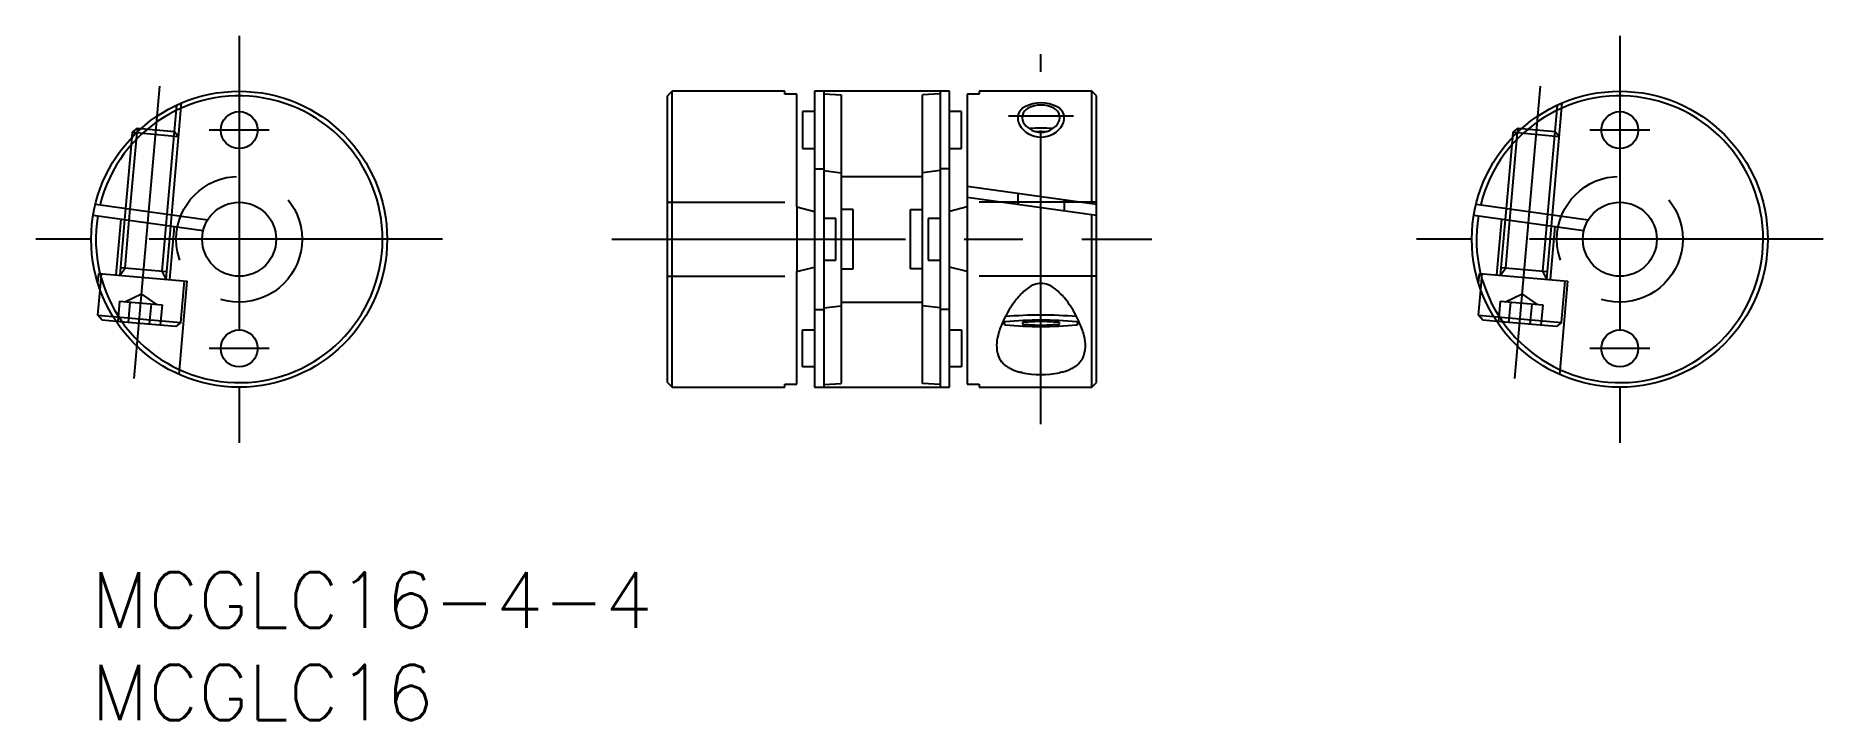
# Model space of a CAD drawing. Extents: x -3 to 93.7, y -8 to 29.
import ezdxf

# ---------------------------------------------------------------- set-up
doc = ezdxf.new("R2010")
doc.units = 0
doc.header["$LTSCALE"] = 0.5
doc.linetypes.add('CENTER', pattern=[50.8, 31.75, -6.35, 6.35, -6.35])
doc.linetypes.add('DASHED', pattern=[19.05, 12.7, -6.35])
for name, color, linetype in [('MSM_CENTER', 1, 'CENTER'), ('MSM_CONTINUOUS', 7, 'CONTINUOUS'), ('MSM_DASHED', 4, 'DASHED'), ('MSM_NARROW', 5, 'CONTINUOUS'), ('MSM_PART_NUMBER', 7, 'CONTINUOUS')]:
    doc.layers.add(name, color=color, linetype=linetype)
doc.styles.get("Standard").update_dxf_attribs({"font": 'txt.shx', "height": 3, "bigfont": 'bigfont.shx'})

# ---------------------------------------------------------------- blocks, each defined once
blk = doc.blocks.new('*U7')
at = {"layer": 'MSM_PART_NUMBER'}
blk.add_text('MCGLC16-4-4', height=3, dxfattribs=at).set_placement((0, -3))
blk = doc.blocks.new('*U8')
at = {"layer": 'MSM_PART_NUMBER'}
blk.add_text('MCGLC16', height=3, dxfattribs=at).set_placement((0, -8))

msp = doc.modelspace()

# ---------------------------------------------------------------- linework, layer by layer
at = {"layer": 'MSM_CENTER'}
for p, q in [((8, 29), (8, 7)), ((82.652, 29), (82.652, 7)), ((51.355, 8), (51.355, 28)), ((2.322, 10.466), (3.76, 26.903)), ((76.974, 10.466), (78.412, 26.903)), ((53.105, 24.657), (49.605, 24.657)), ((9.625, 23.9), (6.375, 23.9)), ((84.277, 23.9), (81.027, 23.9)), ((19, 18), (-3, 18)), ((28.155, 18), (57.355, 18)), ((93.652, 18), (71.652, 18)), ((9.625, 12.1), (6.375, 12.1)), ((84.277, 12.1), (81.027, 12.1))]:
    msp.add_line(p, q, dxfattribs=at)
at = {"layer": 'MSM_CONTINUOUS'}
for p, q in [((31.405, 26), (31.155, 25.75)), ((31.155, 10.25), (31.155, 25.75)), ((37.505, 26), (31.405, 26)), ((31.405, 10), (31.405, 26)), ((37.505, 25.838), (37.505, 26)), ((38.155, 25.838), (37.505, 25.838)), ((38.155, 19.75), (38.155, 25.838)), ((46.405, 26), (39.105, 26)), ((39.105, 26), (39.105, 10)), ((39.605, 26), (39.605, 10)), ((39.605, 25.858), (40.555, 25.806)), ((40.555, 25.806), (40.555, 10.194)), ((45.905, 25.858), (44.955, 25.806)), ((44.955, 10.194), (44.955, 25.806)), ((45.905, 26), (45.905, 10)), ((46.405, 10), (46.405, 26)), ((48.005, 25.838), (47.355, 25.838)), ((47.355, 25.838), (47.355, 19.75)), ((54.105, 26), (48.005, 26)), ((48.005, 26), (48.005, 25.838)), ((54.355, 25.75), (54.105, 26)), ((54.105, 19.929), (54.105, 26)), ((54.355, 10.25), (54.355, 25.75)), ((39.105, 24.9), (38.455, 24.9)), ((38.455, 24.9), (38.455, 22.9)), ((47.055, 24.9), (46.405, 24.9)), ((47.055, 22.9), (47.055, 24.9)), ((2.209, 23.519), (2.232, 23.781)), ((2.232, 23.781), (2.496, 24.003)), ((2.232, 23.781), (2.45, 23.762)), ((2.496, 24.003), (2.692, 23.985)), ((76.861, 23.519), (76.884, 23.781)), ((76.884, 23.781), (77.148, 24.003)), ((76.884, 23.781), (77.103, 23.762)), ((77.148, 24.003), (77.344, 23.985)), ((38.455, 22.9), (39.105, 22.9)), ((46.405, 22.9), (47.055, 22.9)), ((39.605, 21.708), (40.555, 21.597)), ((45.905, 21.708), (44.955, 21.597)), ((47.355, 20.877), (54.355, 19.894)), ((50.095, 20.492), (50.095, 19.892)), ((0.229, 19.901), (6.296, 19.048)), ((1.819, 19.06), (1.872, 19.67)), ((38.155, 19.75), (39.105, 19.5)), ((41.205, 19.6), (40.555, 19.6)), ((41.205, 16.4), (41.205, 19.6)), ((44.305, 19.6), (44.955, 19.6)), ((44.305, 16.4), (44.305, 19.6)), ((47.355, 19.75), (46.405, 19.5)), ((47.355, 20.277), (54.355, 19.294)), ((52.615, 20.138), (52.615, 19.538)), ((74.881, 19.901), (80.949, 19.048)), ((76.471, 19.06), (76.525, 19.67)), ((0.106, 19.301), (6.055, 18.465)), ((4.298, 18.711), (4.351, 19.321)), ((40.255, 19.125), (39.605, 19.125)), ((40.255, 16.875), (40.255, 19.125)), ((45.905, 19.125), (45.255, 19.125)), ((45.255, 19.125), (45.255, 16.875)), ((54.105, 10), (54.105, 19.329)), ((74.759, 19.301), (80.707, 18.465)), ((78.95, 18.711), (79.004, 19.321)), ((38.155, 16.25), (39.105, 16.5)), ((39.605, 16.875), (40.255, 16.875)), ((45.255, 16.875), (45.905, 16.875)), ((47.355, 16.25), (46.405, 16.5)), ((38.155, 10.162), (38.155, 16.25)), ((40.555, 16.4), (41.205, 16.4)), ((44.955, 16.4), (44.305, 16.4)), ((47.355, 16.25), (47.355, 10.162)), ((0.364, 13.9), (0.483, 15.263)), ((75.016, 13.9), (75.135, 15.263)), ((0.591, 13.629), (0.364, 13.9)), ((0.364, 13.9), (1.173, 13.829)), ((1.343, 13.563), (0.591, 13.629)), ((39.605, 14.292), (40.555, 14.403)), ((45.905, 14.292), (44.955, 14.403)), ((51.355, 13.555), (50.355, 13.505)), ((52.355, 13.505), (51.355, 13.555)), ((51.355, 13.354), (51.355, 13.555)), ((75.243, 13.629), (75.016, 13.9)), ((75.016, 13.9), (75.826, 13.829)), ((75.995, 13.563), (75.243, 13.629)), ((38.455, 13.1), (39.105, 13.1)), ((38.455, 11.1), (38.455, 13.1)), ((46.405, 13.1), (47.055, 13.1)), ((47.055, 13.1), (47.055, 11.1)), ((49.276, 13.498), (49.38, 13.396)), ((50.355, 13.505), (50.355, 13.404)), ((50.355, 13.404), (51.355, 13.354)), ((51.355, 13.354), (52.355, 13.404)), ((52.355, 13.404), (52.355, 13.505)), ((53.436, 13.499), (53.33, 13.396)), ((39.105, 11.1), (38.455, 11.1)), ((47.055, 11.1), (46.405, 11.1)), ((31.155, 10.25), (31.405, 10)), ((31.405, 10), (37.505, 10)), ((37.505, 10), (37.505, 10.162)), ((37.505, 10.162), (38.155, 10.162)), ((39.105, 10), (46.405, 10)), ((39.605, 10.142), (40.555, 10.194)), ((45.905, 10.142), (44.955, 10.194)), ((47.355, 10.162), (48.005, 10.162)), ((48.005, 10.162), (48.005, 10)), ((48.005, 10), (54.105, 10)), ((54.105, 10), (54.355, 10.25))]:
    msp.add_line(p, q, dxfattribs=at)
for centre, radius in [((8, 18), 8), ((82.652, 18), 8), ((8, 23.9), 1), ((82.652, 23.9), 1), ((8, 18), 2), ((82.652, 18), 2), ((8, 12.1), 1), ((82.652, 12.1), 1)]:
    msp.add_circle(centre, radius, dxfattribs=at)
for centre, radius, start, end in [((8, 18), 7.75, 170.60042, 166.07093), ((51.355, 23.725), 1.529, 62.63101, 117.36899), ((82.652, 18), 7.75, 170.60042, 166.07093), ((50.916, 24.573), 0.573, 117.36899, 218.40822), ((51.355, 24.921), 1.134, 218.40822, 321.59178), ((51.794, 24.573), 0.573, 321.59178, 62.63101), ((51.355, 13.886), 10.116, 86.39626, 93.60374), ((51.355, 33.943), 10.116, 268.21812, 271.78188), ((51.53, 14.156), 1.492, 111.8099, 124.14768), ((51.355, 14.614), 1.003, 67.05874, 112.94126), ((51.214, 14.227), 1.414, 58.86591, 68.37837), ((54.36, 11.319), 5.527, 142.42416, 147.73564), ((53.407, 12.054), 4.323, 137.39826, 142.4384), ((52.635, 12.763), 3.276, 132.65142, 137.37724), ((51.996, 13.465), 2.326, 124.09062, 132.79532), ((50.924, 13.747), 1.975, 50.63948, 58.87481), ((50.438, 13.144), 2.75, 45.17905, 50.77166), ((49.74, 12.439), 3.742, 40.02983, 45.20429), ((48.811, 11.658), 4.955, 34.73581, 40.04604), ((52.942, 11.957), 3.977, 152.10407, 157.20059), ((49.437, 13.455), 0.0822, 95.49726, 264.50274), ((54.791, 11.04), 6.041, 147.67271, 152.62098), ((51.355, -8.713), 22.613, 85.10886, 94.89114), ((51.355, -6.472), 20.101, 84.50274, 95.49726), ((48.021, 11.101), 5.921, 29.8811, 34.80343), ((48.064, 11.119), 5.875, 24.99332, 29.93758), ((53.273, 13.455), 0.0822, 275.49726, 84.50274), ((49.159, 11.617), 4.672, 16.15629, 25.12947), ((50.869, 12.266), 1.914, 163.16502, 196.83498), ((52.686, 11.901), 3.763, 160.59753, 165.83079), ((52.718, 11.92), 3.787, 155.37203, 161.03375), ((51.355, 33.381), 20.101, 264.50274, 275.49726), ((51.771, 12.274), 1.984, 343.79635, 19.01131), ((50.116, 12.099), 1.146, 199.74633, 218.86496), ((52.578, 12.107), 1.164, 332.32274, 337.17545), ((52.859, 11.996), 0.862, 336.70939, 341.37712), ((50.164, 12.138), 1.208, 218.86513, 224.8779), ((50.246, 12.222), 1.326, 224.93637, 231.67796), ((50.335, 12.333), 1.468, 231.66577, 235.83089), ((50.424, 12.464), 1.626, 235.83156, 239.67505), ((50.521, 12.629), 1.818, 239.67435, 243.18691), ((50.623, 12.831), 2.044, 243.18617, 246.43242), ((50.757, 13.143), 2.383, 246.47014, 250.91581), ((50.89, 13.523), 2.786, 250.87546, 253.55336), ((51.002, 13.901), 3.181, 253.55706, 256.61378), ((49.984, 9.525), 1.313, 74.04046, 77.61439), ((51.35, 15.924), 5.234, 258.93017, 281.06983), ((54.41, 2.114), 8.913, 102.51626, 103.32778), ((51.717, 13.871), 3.149, 283.9895, 286.44895), ((51.82, 13.523), 2.786, 286.44664, 289.12454), ((51.918, 13.238), 2.484, 289.13023, 291.30015), ((51.99, 13.053), 2.286, 291.29978, 293.57626), ((52.087, 12.831), 2.044, 293.56758, 296.81383), ((52.237, 12.542), 1.718, 296.71121, 304.06587), ((52.402, 12.297), 1.423, 304.10331, 310.51389), ((52.487, 12.197), 1.292, 310.53365, 315.12188), ((52.546, 12.138), 1.208, 315.1221, 321.13487), ((52.582, 12.108), 1.161, 321.16584, 324.86834), ((52.596, 12.098), 1.144, 324.87296, 328.60251), ((52.596, 12.098), 1.144, 328.60436, 332.3153)]:
    msp.add_arc(centre, radius, start, end, dxfattribs=at)
at = {"layer": 'MSM_DASHED'}
for p, q in [((4.11, 19.355), (4.626, 25.254)), ((4.351, 19.321), (4.88, 25.367)), ((78.762, 19.355), (79.278, 25.254)), ((79.004, 19.321), (79.532, 25.367)), ((1.872, 19.67), (2.209, 23.519)), ((2.114, 19.636), (2.477, 23.788)), ((2.45, 23.762), (4.722, 23.563)), ((2.692, 23.985), (4.501, 23.827)), ((4.501, 23.827), (4.722, 23.563)), ((76.525, 19.67), (76.861, 23.519)), ((76.766, 19.636), (77.129, 23.788)), ((77.103, 23.762), (79.375, 23.563)), ((77.344, 23.985), (79.153, 23.827)), ((79.153, 23.827), (79.375, 23.563)), ((39.105, 21.8), (39.605, 21.8)), ((40.555, 21.4), (44.955, 21.4)), ((46.405, 21.8), (45.905, 21.8)), ((31.155, 20), (38.155, 20)), ((38.155, 19.75), (38.155, 16.25)), ((54.355, 20), (47.355, 20)), ((47.355, 19.75), (47.355, 16.25)), ((1.357, 16.072), (1.621, 19.088)), ((1.556, 16.054), (1.819, 19.06)), ((1.835, 16.453), (2.06, 19.026)), ((3.841, 16.278), (4.056, 18.745)), ((4.046, 15.836), (4.298, 18.711)), ((4.246, 15.819), (4.496, 18.684)), ((76.009, 16.072), (76.273, 19.088)), ((76.208, 16.054), (76.471, 19.06)), ((76.488, 16.453), (76.713, 19.026)), ((78.493, 16.278), (78.709, 18.745)), ((78.699, 15.836), (78.95, 18.711)), ((78.898, 15.819), (79.149, 18.684)), ((1.556, 16.054), (1.835, 16.453)), ((1.593, 16.474), (4.083, 16.256)), ((76.208, 16.054), (76.488, 16.453)), ((76.245, 16.474), (78.735, 16.256)), ((0.363, 15.617), (0.41, 16.154)), ((0.41, 16.154), (5.192, 15.736)), ((0.483, 15.263), (0.56, 16.141)), ((4.046, 15.836), (3.841, 16.278)), ((4.75, 10.69), (5.192, 15.736)), ((4.846, 13.508), (5.043, 15.749)), ((31.155, 16), (38.155, 16)), ((54.355, 16), (47.355, 16)), ((75.016, 15.617), (75.063, 16.154)), ((75.063, 16.154), (79.844, 15.736)), ((75.135, 15.263), (75.212, 16.141)), ((78.699, 15.836), (78.493, 16.278)), ((79.403, 10.69), (79.844, 15.736)), ((79.499, 13.508), (79.695, 15.749)), ((1.529, 14.651), (1.433, 13.555)), ((1.529, 14.651), (3.829, 14.45)), ((1.816, 14.626), (2.723, 15.049)), ((2.008, 13.505), (2.104, 14.601)), ((3.542, 14.475), (2.723, 15.049)), ((3.158, 13.404), (3.254, 14.5)), ((40.555, 14.6), (44.955, 14.6)), ((76.181, 14.651), (76.085, 13.555)), ((76.181, 14.651), (78.482, 14.45)), ((76.469, 14.626), (77.375, 15.049)), ((76.66, 13.505), (76.756, 14.601)), ((78.194, 14.475), (77.375, 15.049)), ((77.811, 13.404), (77.907, 14.5)), ((1.173, 13.829), (4.846, 13.508)), ((4.576, 13.28), (1.343, 13.563)), ((3.829, 14.45), (3.734, 13.354)), ((39.105, 14.2), (39.605, 14.2)), ((46.405, 14.2), (45.905, 14.2)), ((75.826, 13.829), (79.499, 13.508)), ((79.228, 13.28), (75.995, 13.563)), ((78.482, 14.45), (78.386, 13.354)), ((4.846, 13.508), (4.576, 13.28)), ((79.499, 13.508), (79.228, 13.28))]:
    msp.add_line(p, q, dxfattribs=at)
for centre in [(8, 18), (82.652, 18)]:
    msp.add_circle(centre, 3.4, dxfattribs=at)
at = {"layer": 'MSM_NARROW'}
for p, q in [((2.496, 24.003), (2.477, 23.788)), ((77.148, 24.003), (77.129, 23.788)), ((2.06, 19.026), (2.114, 19.636)), ((4.056, 18.745), (4.11, 19.355)), ((76.713, 19.026), (76.766, 19.636)), ((78.709, 18.745), (78.762, 19.355))]:
    msp.add_line(p, q, dxfattribs=at)
for centre, radius, start, end in [((50.789, 24.539), 0.694, 116.57225, 210.28903), ((51.355, 23.407), 1.959, 63.42775, 116.57225), ((51.921, 24.539), 0.694, 329.71097, 63.42775), ((51.355, 24.869), 1.35, 210.28903, 329.71097)]:
    msp.add_arc(centre, radius, start, end, dxfattribs=at)

# ---------------------------------------------------------------- block references
at = {"layer": 'MSM_CONTINUOUS'}
for name in ['*U7', '*U8']:
    msp.add_blockref(name, (0, 0), dxfattribs=at)

doc.saveas('drawing.dxf')
